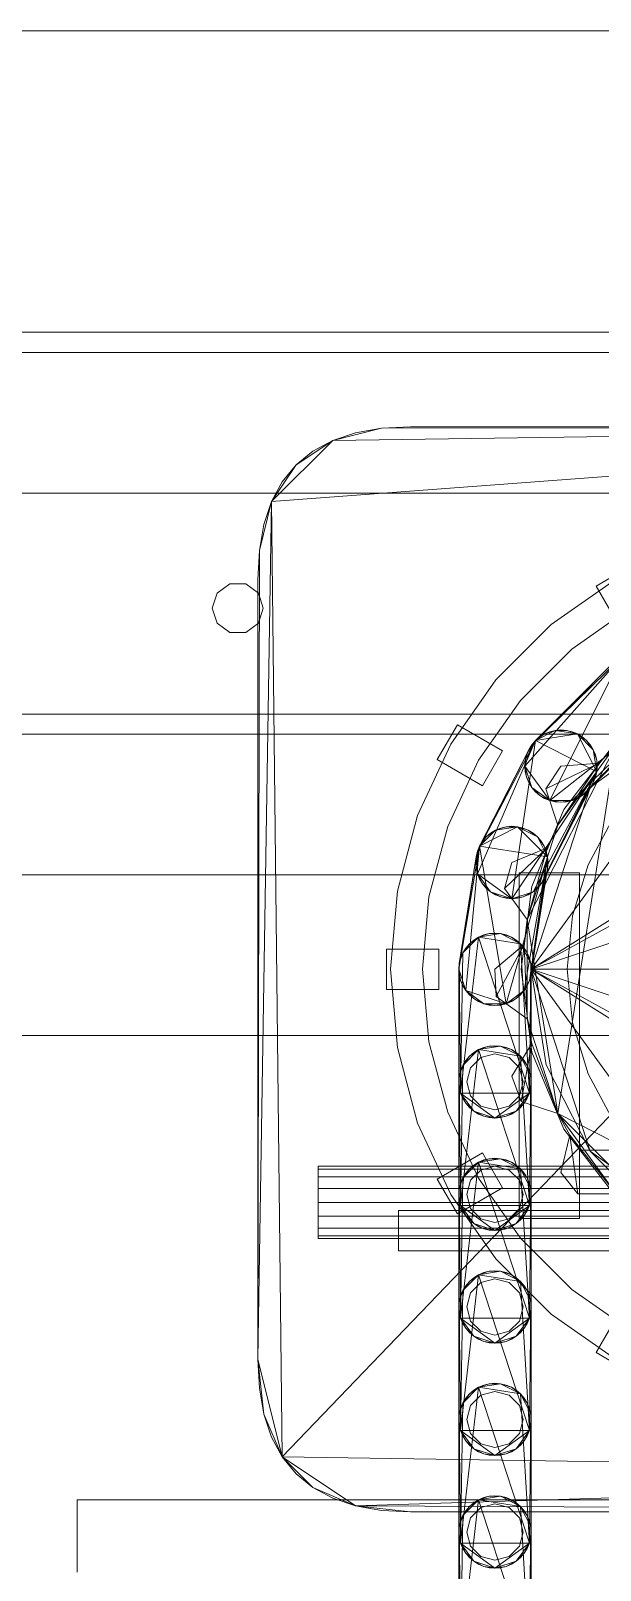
# Model space of a CAD drawing. Header units: millimetres. Extents: x -1970 to 59977, y -50268 to 6837.
# Drawn here: x 58187.7 to 58329.4, y 2617 to 3000 of the extents above; entities that cross this region are included whole.
import ezdxf

# ---------------------------------------------------------------- set-up
doc = ezdxf.new("R2010")
doc.units = ezdxf.units.MM
doc.layers.add('lateral_secador', color=7, linetype='Continuous', lineweight=0)

msp = doc.modelspace()

# ---------------------------------------------------------------- linework, layer by layer
at = {"layer": 'lateral_secador'}
for p, q in [((57589.253, 3000), (58589.253, 3000)), ((38839.253, 2925), (58839.253, 2925)), ((57589.253, 2925), (58589.253, 2925)), ((57839.253, 2925), (58839.253, 2925)), ((38839.253, 2920), (58839.253, 2920)), ((58247.673, 2882.88), (58496.253, 2901.5)), ((58250.333, 2645.18), (58496.253, 2901.5)), ((58262.872, 2898.08), (58496.253, 2901.5)), ((58262.872, 2898.08), (58275.032, 2901.12)), ((58268.573, 2899.98), (58262.872, 2898.08)), ((58275.032, 2901.12), (58268.573, 2899.98)), ((58275.032, 2901.12), (58496.253, 2901.5)), ((58282.253, 2901.5), (58275.032, 2901.12)), ((58496.253, 2901.5), (58282.253, 2901.5)), ((58247.673, 2882.88), (58262.872, 2898.08)), ((58253.753, 2892), (58262.872, 2898.08)), ((58262.872, 2898.08), (58257.933, 2895.42)), ((58247.673, 2882.88), (58253.753, 2892)), ((58253.753, 2892), (58250.333, 2887.82)), ((58257.933, 2895.42), (58253.753, 2892)), ((58250.333, 2887.82), (58247.673, 2882.88)), ((38839.253, 2885), (58839.253, 2885)), ((58244.253, 2669.5), (58247.673, 2882.88)), ((58244.634, 2870.72), (58247.673, 2882.88)), ((58247.673, 2882.88), (58245.772, 2877.18)), ((58250.333, 2645.18), (58247.673, 2882.88)), ((58245.772, 2877.18), (58244.634, 2870.72)), ((58244.253, 2669.5), (58244.634, 2870.72)), ((58244.634, 2870.72), (58244.253, 2863.5)), ((58337.083, 2866.861), (58328.423, 2861.861)), ((58237.291, 2862.389), (58234.116, 2860.082)), ((58241.215, 2862.389), (58237.291, 2862.389)), ((58244.39, 2860.082), (58241.215, 2862.389)), ((58244.253, 2863.5), (58244.253, 2669.5)), ((58333.253, 2863.495), (58317.261, 2852.297)), ((58334.923, 2850.603), (58328.423, 2861.861)), ((58234.116, 2860.082), (58232.903, 2856.35)), ((58245.603, 2856.35), (58244.39, 2860.082)), ((58232.903, 2856.35), (58234.116, 2852.618)), ((58244.39, 2852.618), (58245.603, 2856.35)), ((58337.253, 2856.567), (58322.403, 2846.169)), ((58234.116, 2852.618), (58237.291, 2850.311)), ((58237.291, 2850.311), (58241.215, 2850.311)), ((58241.215, 2850.311), (58244.39, 2852.618)), ((58317.261, 2852.297), (58303.456, 2838.492)), ((58322.403, 2846.169), (58309.584, 2833.35)), ((58310.677, 2817.05), (58334.618, 2844.094)), ((58312.396, 2822.34), (58334.618, 2844.094)), ((58312.396, 2822.34), (58332.339, 2842.439)), ((58332.339, 2842.439), (58313.314, 2823.414)), ((58316.896, 2808.49), (58334.618, 2844.094)), ((58303.456, 2838.492), (58292.258, 2822.5)), ((58312.253, 2766.5), (58365.458, 2839.731)), ((58326.958, 2811.76), (58365.458, 2839.731)), ((58309.584, 2833.35), (58299.186, 2818.5)), ((58346.722, 2831.99), (58316.896, 2808.49)), ((58346.722, 2831.99), (58322.458, 2808.49)), ((58346.722, 2831.99), (58324.968, 2809.768)), ((38839.253, 2830), (58839.253, 2830)), ((58293.892, 2827.33), (58288.892, 2818.67)), ((58305.15, 2820.83), (58293.892, 2827.33)), ((58345.067, 2829.711), (58324.968, 2809.768)), ((58326.042, 2810.686), (58345.067, 2829.711)), ((58343.993, 2828.794), (58326.958, 2811.76)), ((38839.253, 2825), (58839.253, 2825)), ((58298.903, 2795.857), (58313.314, 2823.414)), ((58298.903, 2790.294), (58313.314, 2823.414)), ((58307.462, 2784.075), (58313.314, 2823.414)), ((58311.659, 2821.135), (58313.314, 2823.414)), ((58313.314, 2823.414), (58312.396, 2822.34)), ((58313.314, 2823.414), (58318.271, 2825.939)), ((58313.314, 2823.414), (58315.591, 2825.069)), ((58313.314, 2823.414), (58323.763, 2825.069)), ((58314.388, 2824.331), (58313.314, 2823.414)), ((58313.314, 2823.414), (58328.567, 2815.642)), ((58315.591, 2825.069), (58314.388, 2824.331)), ((58315.591, 2825.069), (58318.271, 2825.939)), ((58316.896, 2825.609), (58315.591, 2825.069)), ((58318.271, 2825.939), (58316.896, 2825.609)), ((58319.677, 2826.05), (58318.271, 2825.939)), ((58318.271, 2825.939), (58321.085, 2825.939)), ((58318.271, 2825.939), (58323.763, 2825.069)), ((58321.085, 2825.939), (58319.677, 2826.05)), ((58333.038, 2822.715), (58320.404, 2806.25)), ((58321.085, 2825.939), (58323.763, 2825.069)), ((58322.458, 2825.609), (58321.085, 2825.939)), ((58323.763, 2825.069), (58322.458, 2825.609)), ((58323.763, 2825.069), (58326.042, 2823.414)), ((58324.968, 2824.331), (58323.763, 2825.069)), ((58323.763, 2825.069), (58327.696, 2821.135)), ((58323.763, 2825.069), (58328.567, 2815.642)), ((58326.042, 2823.414), (58324.968, 2824.331)), ((58326.042, 2823.414), (58327.696, 2821.135)), ((58326.958, 2822.34), (58326.042, 2823.414)), ((58292.258, 2822.5), (58284.007, 2804.806)), ((58298.903, 2795.857), (58311.659, 2821.135)), ((58311.659, 2821.135), (58299.442, 2797.161)), ((58300.15, 2812.17), (58305.15, 2820.83)), ((58310.677, 2817.05), (58312.396, 2822.34)), ((58310.677, 2817.05), (58311.118, 2819.831)), ((58311.118, 2819.831), (58310.788, 2818.458)), ((58311.118, 2819.831), (58312.396, 2822.34)), ((58311.659, 2821.135), (58311.118, 2819.831)), ((58311.226, 2778.858), (58333.392, 2822.361)), ((58312.396, 2822.34), (58311.659, 2821.135)), ((58318.864, 2802.365), (58333.392, 2822.361)), ((58318.864, 2730.635), (58333.392, 2822.361)), ((58327.696, 2821.135), (58326.958, 2822.34)), ((58327.696, 2821.135), (58328.567, 2818.458)), ((58328.237, 2819.831), (58327.696, 2821.135)), ((58327.696, 2821.135), (58328.567, 2815.642)), ((58328.567, 2818.458), (58328.237, 2819.831)), ((58333.392, 2822.361), (58329.181, 2817.806)), ((58300.15, 2812.17), (58288.892, 2818.67)), ((58299.186, 2818.5), (58291.525, 2802.07)), ((58328.567, 2815.642), (58307.462, 2784.075)), ((58310.788, 2818.458), (58310.677, 2817.05)), ((58311.118, 2814.268), (58310.677, 2817.05)), ((58310.677, 2817.05), (58310.788, 2815.642)), ((58312.396, 2811.76), (58310.677, 2817.05)), ((58316.896, 2808.49), (58310.677, 2817.05)), ((58310.788, 2815.642), (58311.118, 2814.268)), ((58328.567, 2815.642), (58312.753, 2785.794)), ((58328.567, 2815.642), (58314.743, 2787.785)), ((58315.927, 2811.435), (58329.181, 2817.806)), ((58319.677, 2817.05), (58315.927, 2811.435)), ((58318.864, 2802.365), (58329.181, 2817.806)), ((58329.181, 2817.806), (58319.677, 2817.05)), ((58328.567, 2815.642), (58327.696, 2812.964)), ((58328.237, 2814.268), (58328.567, 2815.642)), ((58328.567, 2818.458), (58328.567, 2815.642)), ((58328.677, 2817.05), (58328.567, 2818.458)), ((58328.567, 2815.642), (58328.677, 2817.05)), ((58312.396, 2811.76), (58311.118, 2814.268)), ((58311.118, 2814.268), (58311.659, 2812.964)), ((58311.659, 2812.964), (58312.396, 2811.76)), ((58312.253, 2766.5), (58326.958, 2811.76)), ((58314.388, 2809.768), (58312.396, 2811.76)), ((58312.396, 2811.76), (58313.314, 2810.686)), ((58316.896, 2808.49), (58312.396, 2811.76)), ((58327.696, 2812.964), (58314.743, 2787.785)), ((58315.481, 2788.99), (58327.696, 2812.964)), ((58315.927, 2811.435), (58318.864, 2802.365)), ((58326.958, 2811.76), (58316.022, 2790.294)), ((58327.696, 2812.964), (58328.237, 2814.268)), ((58313.314, 2810.686), (58314.388, 2809.768)), ((58316.896, 2808.49), (58314.388, 2809.768)), ((58314.388, 2809.768), (58315.591, 2809.031)), ((58315.591, 2809.031), (58316.896, 2808.49)), ((58319.677, 2808.05), (58316.896, 2808.49)), ((58316.896, 2808.49), (58318.271, 2808.16)), ((58322.458, 2808.49), (58316.896, 2808.49)), ((58318.271, 2808.16), (58319.677, 2808.05)), ((58322.458, 2808.49), (58319.677, 2808.05)), ((58319.677, 2808.05), (58321.085, 2808.16)), ((58321.085, 2808.16), (58322.458, 2808.49)), ((58324.968, 2809.768), (58322.458, 2808.49)), ((58322.458, 2808.49), (58323.763, 2809.031)), ((58323.763, 2809.031), (58324.968, 2809.768)), ((58324.968, 2809.768), (58326.042, 2810.686)), ((58284.007, 2804.806), (58278.954, 2785.949)), ((58320.404, 2806.25), (58312.462, 2787.076)), ((58332.713, 2804.279), (58326.429, 2792.522)), ((58291.525, 2802.07), (58286.833, 2784.559)), ((58299.442, 2797.161), (58308.87, 2801.965)), ((58299.442, 2797.161), (58303.376, 2801.094)), ((58301.099, 2799.439), (58303.376, 2801.094)), ((58302.173, 2800.357), (58301.099, 2799.439)), ((58303.376, 2801.094), (58302.173, 2800.357)), ((58303.376, 2801.094), (58306.054, 2801.965)), ((58303.376, 2801.094), (58308.87, 2801.965)), ((58304.681, 2801.635), (58303.376, 2801.094)), ((58306.054, 2801.965), (58304.681, 2801.635)), ((58307.462, 2802.075), (58306.054, 2801.965)), ((58306.054, 2801.965), (58308.87, 2801.965)), ((58308.87, 2801.965), (58307.462, 2802.075)), ((58308.87, 2801.965), (58311.548, 2801.094)), ((58310.243, 2801.635), (58308.87, 2801.965)), ((58308.87, 2801.965), (58313.825, 2799.439)), ((58308.87, 2801.965), (58316.351, 2794.483)), ((58311.548, 2801.094), (58310.243, 2801.635)), ((58311.226, 2778.858), (58318.864, 2802.365)), ((58311.548, 2801.094), (58313.825, 2799.439)), ((58312.753, 2800.357), (58311.548, 2801.094)), ((58313.825, 2799.439), (58312.753, 2800.357)), ((58318.864, 2802.365), (58316.267, 2796.732)), ((58294.253, 2766.5), (58299.442, 2797.161)), ((58295.972, 2761.21), (58299.442, 2797.161)), ((58298.573, 2794.483), (58299.442, 2797.161)), ((58299.442, 2797.161), (58298.903, 2795.857)), ((58299.442, 2797.161), (58301.099, 2799.439)), ((58300.181, 2798.365), (58299.442, 2797.161)), ((58299.442, 2797.161), (58316.351, 2794.483)), ((58306.034, 2757.94), (58299.442, 2797.161)), ((58301.099, 2799.439), (58300.181, 2798.365)), ((58305.63, 2786.576), (58316.267, 2796.732)), ((58316.267, 2796.732), (58307.462, 2793.075)), ((58311.226, 2778.858), (58316.267, 2796.732)), ((58365.153, 2799.67), (58312.253, 2766.5)), ((58313.825, 2799.439), (58315.481, 2797.161)), ((58314.743, 2798.365), (58313.825, 2799.439)), ((58313.825, 2799.439), (58316.351, 2794.483)), ((58315.481, 2797.161), (58314.743, 2798.365)), ((58315.481, 2797.161), (58316.351, 2794.483)), ((58316.022, 2795.857), (58315.481, 2797.161)), ((58294.253, 2766.5), (58298.573, 2794.483)), ((58298.573, 2794.483), (58294.364, 2767.908)), ((58298.462, 2793.075), (58298.903, 2795.857)), ((58298.573, 2794.483), (58298.462, 2793.075)), ((58298.903, 2790.294), (58298.462, 2793.075)), ((58298.462, 2793.075), (58298.573, 2791.667)), ((58298.903, 2795.857), (58298.573, 2794.483)), ((58298.903, 2790.294), (58298.903, 2795.857)), ((58307.462, 2793.075), (58305.63, 2786.576)), ((58316.351, 2794.483), (58306.034, 2757.94)), ((58316.351, 2794.483), (58310.534, 2761.21)), ((58316.351, 2794.483), (58311.812, 2763.719)), ((58316.351, 2794.483), (58316.022, 2795.857)), ((58316.351, 2794.483), (58316.351, 2791.667)), ((58316.462, 2793.075), (58316.351, 2794.483)), ((58316.351, 2791.667), (58316.462, 2793.075)), ((58326.429, 2792.522), (58322.56, 2779.766)), ((39189.253, 2790), (58489.253, 2790)), ((58298.573, 2791.667), (58298.903, 2790.294)), ((58300.181, 2787.785), (58298.903, 2790.294)), ((58298.903, 2790.294), (58299.442, 2788.99)), ((58302.173, 2785.794), (58298.903, 2790.294)), ((58307.462, 2784.075), (58298.903, 2790.294)), ((58299.442, 2788.99), (58300.181, 2787.785)), ((58309.253, 2790.5), (58324.253, 2790.5)), ((58309.253, 2790.5), (58309.253, 2704.5)), ((58316.351, 2791.667), (58311.812, 2763.719)), ((58312.142, 2765.092), (58316.351, 2791.667)), ((58356.083, 2790.599), (58312.253, 2766.5)), ((58316.022, 2790.294), (58312.253, 2766.5)), ((58314.743, 2787.785), (58315.481, 2788.99)), ((58324.253, 2704.5), (58324.253, 2790.5)), ((58278.954, 2785.949), (58277.253, 2766.5)), ((58286.833, 2784.559), (58285.253, 2766.5)), ((58302.173, 2785.794), (58300.181, 2787.785)), ((58300.181, 2787.785), (58301.099, 2786.711)), ((58301.099, 2786.711), (58302.173, 2785.794)), ((58304.681, 2784.516), (58302.173, 2785.794)), ((58302.173, 2785.794), (58303.376, 2785.056)), ((58307.462, 2784.075), (58302.173, 2785.794)), ((58303.376, 2785.056), (58304.681, 2784.516)), ((58307.462, 2784.075), (58304.681, 2784.516)), ((58304.681, 2784.516), (58306.054, 2784.186)), ((58305.63, 2786.576), (58311.226, 2778.858)), ((58312.753, 2785.794), (58307.462, 2784.075)), ((58310.243, 2784.516), (58307.462, 2784.075)), ((58308.87, 2784.186), (58310.243, 2784.516)), ((58312.462, 2787.076), (58309.753, 2766.5)), ((58312.753, 2785.794), (58310.243, 2784.516)), ((58310.243, 2784.516), (58311.548, 2785.056)), ((58311.548, 2785.056), (58312.753, 2785.794)), ((58314.743, 2787.785), (58312.753, 2785.794)), ((58312.753, 2785.794), (58313.825, 2786.711)), ((58313.825, 2786.711), (58314.743, 2787.785)), ((58306.054, 2784.186), (58307.462, 2784.075)), ((58307.462, 2784.075), (58308.87, 2784.186)), ((58311.226, 2778.858), (58310.497, 2772.698)), ((58311.226, 2754.142), (58311.226, 2778.858)), ((58318.864, 2730.635), (58311.226, 2778.858)), ((58350.259, 2779.17), (58312.253, 2766.5)), ((58322.56, 2779.766), (58321.253, 2766.5)), ((58294.694, 2735.719), (58299.167, 2774.519)), ((58295.233, 2770.586), (58299.167, 2774.519)), ((58296.89, 2772.864), (58299.167, 2774.519)), ((58297.962, 2773.781), (58296.89, 2772.864)), ((58299.167, 2774.519), (58297.962, 2773.781)), ((58299.167, 2774.519), (58301.845, 2775.389)), ((58299.167, 2774.519), (58304.661, 2775.389)), ((58300.472, 2775.06), (58299.167, 2774.519)), ((58299.167, 2774.519), (58309.616, 2772.864)), ((58299.167, 2774.519), (58311.812, 2735.719)), ((58301.845, 2775.389), (58300.472, 2775.06)), ((58303.253, 2775.5), (58301.845, 2775.389)), ((58301.845, 2775.389), (58304.661, 2775.389)), ((58304.661, 2775.389), (58303.253, 2775.5)), ((58304.661, 2775.389), (58307.339, 2774.519)), ((58306.034, 2775.06), (58304.661, 2775.389)), ((58304.661, 2775.389), (58309.616, 2772.864)), ((58307.339, 2774.519), (58306.034, 2775.06)), ((58307.339, 2774.519), (58309.616, 2772.864)), ((58308.544, 2773.781), (58307.339, 2774.519)), ((58309.616, 2772.864), (58308.544, 2773.781)), ((58289.253, 2771.5), (58276.253, 2771.5)), ((58276.253, 2771.5), (58276.253, 2761.5)), ((58289.253, 2761.5), (58289.253, 2771.5)), ((58294.364, 2767.908), (58295.233, 2770.586)), ((58294.694, 2769.281), (58294.364, 2767.908)), ((58295.233, 2770.586), (58294.694, 2769.281)), ((58294.694, 2735.719), (58295.233, 2770.586)), ((58295.233, 2770.586), (58296.89, 2772.864)), ((58295.972, 2771.79), (58295.233, 2770.586)), ((58296.89, 2772.864), (58295.972, 2771.79)), ((58310.497, 2772.698), (58303.253, 2766.5)), ((58303.519, 2759.752), (58310.497, 2772.698)), ((58309.616, 2772.864), (58311.272, 2770.586)), ((58310.534, 2771.79), (58309.616, 2772.864)), ((58309.616, 2772.864), (58312.142, 2767.908)), ((58309.616, 2772.864), (58311.812, 2735.719)), ((58311.226, 2754.142), (58310.497, 2772.698)), ((58311.272, 2770.586), (58310.534, 2771.79)), ((58311.272, 2770.586), (58312.142, 2767.908)), ((58311.812, 2769.281), (58311.272, 2770.586)), ((58312.142, 2767.908), (58311.812, 2769.281)), ((58277.253, 2766.5), (58278.954, 2747.051)), ((58285.253, 2766.5), (58286.833, 2748.441)), ((58294.253, 2738.5), (58294.364, 2767.908)), ((58294.364, 2767.908), (58294.253, 2766.5)), ((58294.253, 2766.5), (58294.253, 2738.5)), ((58294.694, 2763.719), (58294.253, 2766.5)), ((58294.253, 2766.5), (58294.364, 2765.092)), ((58295.972, 2761.21), (58294.253, 2766.5)), ((58294.694, 2735.719), (58294.364, 2767.908)), ((58303.253, 2766.5), (58303.519, 2759.752)), ((58309.753, 2766.5), (58312.462, 2745.924)), ((58312.142, 2767.908), (58311.812, 2735.719)), ((58312.142, 2767.908), (58312.253, 2738.5)), ((58312.253, 2766.5), (58312.142, 2767.908)), ((58312.253, 2766.5), (58348.253, 2766.5)), ((58312.253, 2766.5), (58350.259, 2753.83)), ((58326.958, 2721.24), (58312.253, 2766.5)), ((58312.253, 2766.5), (58316.022, 2742.706)), ((58312.253, 2766.5), (58356.083, 2742.401)), ((58365.458, 2693.269), (58312.253, 2766.5)), ((58312.253, 2766.5), (58365.153, 2733.33)), ((58312.253, 2738.5), (58312.253, 2766.5)), ((58321.253, 2766.5), (58322.56, 2753.234)), ((58289.253, 2761.5), (58276.253, 2761.5)), ((58294.364, 2765.092), (58294.694, 2763.719)), ((58295.972, 2761.21), (58294.694, 2763.719)), ((58294.694, 2763.719), (58295.233, 2762.414)), ((58295.233, 2762.414), (58295.972, 2761.21)), ((58311.812, 2763.719), (58310.534, 2761.21)), ((58310.534, 2761.21), (58311.272, 2762.414)), ((58311.272, 2762.414), (58311.812, 2763.719)), ((58311.812, 2763.719), (58312.142, 2765.092)), ((58297.962, 2759.219), (58295.972, 2761.21)), ((58295.972, 2761.21), (58296.89, 2760.136)), ((58300.472, 2757.94), (58295.972, 2761.21)), ((58306.034, 2757.94), (58295.972, 2761.21)), ((58296.89, 2760.136), (58297.962, 2759.219)), ((58300.472, 2757.94), (58297.962, 2759.219)), ((58297.962, 2759.219), (58299.167, 2758.481)), ((58299.167, 2758.481), (58300.472, 2757.94)), ((58303.253, 2757.5), (58300.472, 2757.94)), ((58300.472, 2757.94), (58301.845, 2757.611)), ((58306.034, 2757.94), (58300.472, 2757.94)), ((58301.845, 2757.611), (58303.253, 2757.5)), ((58306.034, 2757.94), (58303.253, 2757.5)), ((58303.253, 2757.5), (58304.661, 2757.611)), ((58303.519, 2759.752), (58311.226, 2754.142)), ((58304.661, 2757.611), (58306.034, 2757.94)), ((58310.534, 2761.21), (58306.034, 2757.94)), ((58308.544, 2759.219), (58306.034, 2757.94)), ((58306.034, 2757.94), (58307.339, 2758.481)), ((58307.339, 2758.481), (58308.544, 2759.219)), ((58310.534, 2761.21), (58308.544, 2759.219)), ((58308.544, 2759.219), (58309.616, 2760.136)), ((58309.616, 2760.136), (58310.534, 2761.21)), ((58318.864, 2730.635), (58311.226, 2754.142)), ((58311.226, 2754.142), (58312.437, 2748.058)), ((39189.253, 2750), (58489.253, 2750)), ((58322.56, 2753.234), (58326.429, 2740.478)), ((58278.954, 2747.051), (58284.007, 2728.194)), ((58286.833, 2748.441), (58291.525, 2730.93)), ((58294.694, 2707.719), (58299.167, 2746.519)), ((58295.233, 2742.586), (58299.167, 2746.519)), ((58296.89, 2744.864), (58299.167, 2746.519)), ((58299.167, 2746.519), (58297.962, 2745.781)), ((58299.167, 2746.519), (58301.845, 2747.389)), ((58299.167, 2746.519), (58304.661, 2747.389)), ((58300.472, 2747.06), (58299.167, 2746.519)), ((58299.167, 2746.519), (58309.616, 2744.864)), ((58299.167, 2746.519), (58311.812, 2707.719)), ((58301.845, 2747.389), (58300.472, 2747.06)), ((58303.253, 2747.5), (58301.845, 2747.389)), ((58301.845, 2747.389), (58304.661, 2747.389)), ((58304.661, 2747.389), (58303.253, 2747.5)), ((58304.661, 2747.389), (58307.339, 2746.519)), ((58306.034, 2747.06), (58304.661, 2747.389)), ((58304.661, 2747.389), (58309.616, 2744.864)), ((58307.339, 2746.519), (58306.034, 2747.06)), ((58307.339, 2746.519), (58309.616, 2744.864)), ((58308.544, 2745.781), (58307.339, 2746.519)), ((58312.437, 2748.058), (58307.462, 2739.925)), ((58309.8, 2733.589), (58312.437, 2748.058)), ((58318.864, 2730.635), (58312.437, 2748.058)), ((58294.364, 2739.908), (58295.233, 2742.586)), ((58295.233, 2742.586), (58294.694, 2741.281)), ((58294.694, 2707.719), (58295.233, 2742.586)), ((58295.233, 2742.586), (58296.89, 2744.864)), ((58295.972, 2743.79), (58295.233, 2742.586)), ((58296.89, 2744.864), (58295.972, 2743.79)), ((58297.962, 2745.781), (58296.89, 2744.864)), ((58299.753, 2744.562), (58297.191, 2742)), ((58303.253, 2745.5), (58299.753, 2744.562)), ((58306.753, 2744.562), (58303.253, 2745.5)), ((58309.315, 2742), (58306.753, 2744.562)), ((58309.616, 2744.864), (58308.544, 2745.781)), ((58309.616, 2744.864), (58311.272, 2742.586)), ((58310.534, 2743.79), (58309.616, 2744.864)), ((58309.616, 2744.864), (58312.142, 2739.908)), ((58309.616, 2744.864), (58311.812, 2707.719)), ((58311.272, 2742.586), (58310.534, 2743.79)), ((58311.272, 2742.586), (58312.142, 2739.908)), ((58311.812, 2741.281), (58311.272, 2742.586)), ((58312.462, 2745.924), (58320.404, 2726.75)), ((58316.022, 2742.706), (58326.958, 2721.24)), ((58294.253, 2710.5), (58294.364, 2739.908)), ((58294.364, 2739.908), (58294.253, 2738.5)), ((58294.253, 2738.5), (58294.253, 2710.5)), ((58294.694, 2735.719), (58294.253, 2738.5)), ((58294.253, 2738.5), (58294.364, 2737.092)), ((58294.694, 2741.281), (58294.364, 2739.908)), ((58294.694, 2707.719), (58294.364, 2739.908)), ((58297.191, 2742), (58296.253, 2738.5)), ((58296.253, 2738.5), (58297.191, 2735)), ((58307.462, 2739.925), (58309.8, 2733.589)), ((58310.253, 2738.5), (58309.315, 2742)), ((58309.315, 2735), (58310.253, 2738.5)), ((58312.142, 2739.908), (58311.812, 2741.281)), ((58312.142, 2739.908), (58311.812, 2707.719)), ((58312.253, 2738.5), (58311.812, 2735.719)), ((58312.142, 2739.908), (58312.253, 2710.5)), ((58312.253, 2738.5), (58312.142, 2739.908)), ((58312.142, 2737.092), (58312.253, 2738.5)), ((58312.253, 2710.5), (58312.253, 2738.5)), ((58326.429, 2740.478), (58332.713, 2728.721)), ((58294.364, 2737.092), (58294.694, 2735.719)), ((58295.972, 2733.21), (58294.694, 2735.719)), ((58294.694, 2735.719), (58295.233, 2734.414)), ((58297.962, 2731.219), (58294.694, 2735.719)), ((58303.253, 2729.5), (58294.694, 2735.719)), ((58311.812, 2735.719), (58294.694, 2735.719)), ((58297.191, 2735), (58299.753, 2732.438)), ((58311.812, 2735.719), (58303.253, 2729.5)), ((58306.753, 2732.438), (58309.315, 2735)), ((58311.812, 2735.719), (58308.544, 2731.219)), ((58311.812, 2735.719), (58310.534, 2733.21)), ((58311.272, 2734.414), (58311.812, 2735.719)), ((58311.812, 2735.719), (58312.142, 2737.092)), ((58291.525, 2730.93), (58299.186, 2714.5)), ((58295.233, 2734.414), (58295.972, 2733.21)), ((58297.962, 2731.219), (58295.972, 2733.21)), ((58295.972, 2733.21), (58296.89, 2732.136)), ((58296.89, 2732.136), (58297.962, 2731.219)), ((58300.472, 2729.94), (58297.962, 2731.219)), ((58297.962, 2731.219), (58299.167, 2730.481)), ((58303.253, 2729.5), (58297.962, 2731.219)), ((58299.753, 2732.438), (58303.253, 2731.5)), ((58303.253, 2731.5), (58306.753, 2732.438)), ((58308.544, 2731.219), (58303.253, 2729.5)), ((58308.544, 2731.219), (58306.034, 2729.94)), ((58307.339, 2730.481), (58308.544, 2731.219)), ((58310.534, 2733.21), (58308.544, 2731.219)), ((58308.544, 2731.219), (58309.616, 2732.136)), ((58309.616, 2732.136), (58310.534, 2733.21)), ((58309.8, 2733.589), (58318.864, 2730.635)), ((58310.534, 2733.21), (58311.272, 2734.414)), ((58284.007, 2728.194), (58292.258, 2710.5)), ((58299.167, 2730.481), (58300.472, 2729.94)), ((58303.253, 2729.5), (58300.472, 2729.94)), ((58300.472, 2729.94), (58301.845, 2729.611)), ((58301.845, 2729.611), (58303.253, 2729.5)), ((58306.034, 2729.94), (58303.253, 2729.5)), ((58303.253, 2729.5), (58304.661, 2729.611)), ((58304.661, 2729.611), (58306.034, 2729.94)), ((58306.034, 2729.94), (58307.339, 2730.481)), ((58333.392, 2710.639), (58318.864, 2730.635)), ((58318.864, 2730.635), (58321.894, 2725.223)), ((58353.388, 2696.111), (58318.864, 2730.635)), ((58401.61, 2688.473), (58318.864, 2730.635)), ((58321.894, 2725.223), (58319.677, 2715.95)), ((58320.404, 2726.75), (58333.038, 2710.285)), ((58323.858, 2710.647), (58321.894, 2725.223)), ((58333.392, 2710.639), (58321.894, 2725.223)), ((58300.15, 2720.83), (58288.892, 2714.33)), ((58299.167, 2718.519), (58301.845, 2719.389)), ((58299.167, 2718.519), (58304.661, 2719.389)), ((58305.15, 2712.17), (58300.15, 2720.83)), ((58301.845, 2719.389), (58300.472, 2719.06)), ((58303.253, 2719.5), (58301.845, 2719.389)), ((58301.845, 2719.389), (58304.661, 2719.389)), ((58304.661, 2719.389), (58303.253, 2719.5)), ((58304.661, 2719.389), (58307.339, 2718.519)), ((58306.034, 2719.06), (58304.661, 2719.389)), ((58304.661, 2719.389), (58309.616, 2716.864)), ((58324.253, 2721.5), (58454.253, 2721.5)), ((58324.253, 2721.5), (58324.253, 2706.5)), ((58365.458, 2693.269), (58326.958, 2721.24)), ((58326.958, 2721.24), (58343.993, 2704.206)), ((58259.253, 2716.815), (58259.253, 2717.5)), ((58259.253, 2717.5), (58509.253, 2717.5)), ((58259.253, 2714.864), (58259.253, 2716.815)), ((58259.253, 2716.815), (58509.253, 2716.815)), ((58294.694, 2679.719), (58299.167, 2718.519)), ((58295.233, 2714.586), (58299.167, 2718.519)), ((58295.233, 2714.586), (58296.89, 2716.864)), ((58295.972, 2715.79), (58295.233, 2714.586)), ((58296.89, 2716.864), (58295.972, 2715.79)), ((58296.89, 2716.864), (58299.167, 2718.519)), ((58297.962, 2717.781), (58296.89, 2716.864)), ((58299.753, 2716.562), (58297.191, 2714)), ((58299.167, 2718.519), (58297.962, 2717.781)), ((58300.472, 2719.06), (58299.167, 2718.519)), ((58299.167, 2718.519), (58309.616, 2716.864)), ((58299.167, 2718.519), (58311.812, 2679.719)), ((58303.253, 2717.5), (58299.753, 2716.562)), ((58306.753, 2716.562), (58303.253, 2717.5)), ((58307.339, 2718.519), (58306.034, 2719.06)), ((58309.315, 2714), (58306.753, 2716.562)), ((58307.339, 2718.519), (58309.616, 2716.864)), ((58308.544, 2717.781), (58307.339, 2718.519)), ((58309.616, 2716.864), (58308.544, 2717.781)), ((58309.616, 2716.864), (58311.272, 2714.586)), ((58310.534, 2715.79), (58309.616, 2716.864)), ((58309.616, 2716.864), (58312.142, 2711.908)), ((58309.616, 2716.864), (58311.812, 2679.719)), ((58311.272, 2714.586), (58310.534, 2715.79)), ((58319.677, 2715.95), (58323.858, 2710.647)), ((58259.253, 2711.944), (58259.253, 2714.864)), ((58259.253, 2714.864), (58509.253, 2714.864)), ((58259.253, 2708.5), (58259.253, 2711.944)), ((58259.253, 2711.944), (58509.253, 2711.944)), ((58288.892, 2714.33), (58293.892, 2705.67)), ((58305.15, 2712.17), (58293.892, 2705.67)), ((58294.253, 2682.5), (58294.364, 2711.908)), ((58294.364, 2711.908), (58294.253, 2710.5)), ((58294.364, 2711.908), (58295.233, 2714.586)), ((58294.694, 2713.281), (58294.364, 2711.908)), ((58294.694, 2679.719), (58294.364, 2711.908)), ((58295.233, 2714.586), (58294.694, 2713.281)), ((58294.694, 2679.719), (58295.233, 2714.586)), ((58297.191, 2714), (58296.253, 2710.5)), ((58299.186, 2714.5), (58309.584, 2699.65)), ((58310.253, 2710.5), (58309.315, 2714)), ((58311.272, 2714.586), (58312.142, 2711.908)), ((58311.812, 2713.281), (58311.272, 2714.586)), ((58312.142, 2711.908), (58311.812, 2713.281)), ((58312.142, 2711.908), (58311.812, 2679.719)), ((58312.142, 2711.908), (58312.253, 2682.5)), ((58312.253, 2710.5), (58312.142, 2711.908)), ((58259.253, 2705.056), (58259.253, 2708.5)), ((58509.253, 2708.5), (58259.253, 2708.5)), ((58292.258, 2710.5), (58303.456, 2694.508)), ((58294.253, 2710.5), (58294.253, 2682.5)), ((58294.694, 2707.719), (58294.253, 2710.5)), ((58294.253, 2710.5), (58294.364, 2709.092)), ((58294.364, 2709.092), (58294.694, 2707.719)), ((58296.253, 2710.5), (58297.191, 2707)), ((58309.315, 2707), (58310.253, 2710.5)), ((58312.253, 2710.5), (58311.812, 2707.719)), ((58311.812, 2707.719), (58312.142, 2709.092)), ((58312.142, 2709.092), (58312.253, 2710.5)), ((58312.253, 2682.5), (58312.253, 2710.5)), ((58323.858, 2710.647), (58333.392, 2710.639)), ((58259.253, 2705.056), (58259.253, 2702.136)), ((58259.253, 2705.056), (58509.253, 2705.056)), ((58279.253, 2706.5), (58509.253, 2706.5)), ((58279.253, 2706.5), (58279.253, 2696.5)), ((58295.972, 2705.21), (58294.694, 2707.719)), ((58294.694, 2707.719), (58295.233, 2706.414)), ((58297.962, 2703.219), (58294.694, 2707.719)), ((58303.253, 2701.5), (58294.694, 2707.719)), ((58311.812, 2707.719), (58294.694, 2707.719)), ((58295.233, 2706.414), (58295.972, 2705.21)), ((58297.962, 2703.219), (58295.972, 2705.21)), ((58295.972, 2705.21), (58296.89, 2704.136)), ((58296.89, 2704.136), (58297.962, 2703.219)), ((58297.191, 2707), (58299.753, 2704.438)), ((58299.753, 2704.438), (58303.253, 2703.5)), ((58311.812, 2707.719), (58303.253, 2701.5)), ((58303.253, 2703.5), (58306.753, 2704.438)), ((58306.753, 2704.438), (58309.315, 2707)), ((58311.812, 2707.719), (58308.544, 2703.219)), ((58310.534, 2705.21), (58308.544, 2703.219)), ((58308.544, 2703.219), (58309.616, 2704.136)), ((58309.253, 2704.5), (58324.253, 2704.5)), ((58309.616, 2704.136), (58310.534, 2705.21)), ((58311.812, 2707.719), (58310.534, 2705.21)), ((58310.534, 2705.21), (58311.272, 2706.414)), ((58311.272, 2706.414), (58311.812, 2707.719)), ((58324.253, 2706.5), (58454.253, 2706.5)), ((58259.253, 2702.136), (58259.253, 2700.185)), ((58259.253, 2702.136), (58509.253, 2702.136)), ((58259.253, 2700.185), (58259.253, 2699.5)), ((58259.253, 2700.185), (58509.253, 2700.185)), ((58300.472, 2701.94), (58297.962, 2703.219)), ((58297.962, 2703.219), (58299.167, 2702.481)), ((58303.253, 2701.5), (58297.962, 2703.219)), ((58299.167, 2702.481), (58300.472, 2701.94)), ((58303.253, 2701.5), (58300.472, 2701.94)), ((58300.472, 2701.94), (58301.845, 2701.611)), ((58301.845, 2701.611), (58303.253, 2701.5)), ((58308.544, 2703.219), (58303.253, 2701.5)), ((58306.034, 2701.94), (58303.253, 2701.5)), ((58303.253, 2701.5), (58304.661, 2701.611)), ((58304.661, 2701.611), (58306.034, 2701.94)), ((58308.544, 2703.219), (58306.034, 2701.94)), ((58306.034, 2701.94), (58307.339, 2702.481)), ((58307.339, 2702.481), (58308.544, 2703.219)), ((58259.253, 2699.5), (58509.253, 2699.5)), ((58279.253, 2696.5), (58509.253, 2696.5)), ((58309.584, 2699.65), (58322.403, 2686.831)), ((58303.456, 2694.508), (58317.261, 2680.703)), ((58294.694, 2651.719), (58299.167, 2690.519)), ((58295.233, 2686.586), (58299.167, 2690.519)), ((58295.233, 2686.586), (58296.89, 2688.864)), ((58296.89, 2688.864), (58295.972, 2687.79)), ((58296.89, 2688.864), (58299.167, 2690.519)), ((58297.962, 2689.781), (58296.89, 2688.864)), ((58299.167, 2690.519), (58297.962, 2689.781)), ((58299.167, 2690.519), (58301.845, 2691.389)), ((58299.167, 2690.519), (58304.661, 2691.389)), ((58300.472, 2691.06), (58299.167, 2690.519)), ((58299.167, 2690.519), (58309.616, 2688.864)), ((58299.167, 2690.519), (58311.812, 2651.719)), ((58303.253, 2689.5), (58299.753, 2688.562)), ((58301.845, 2691.389), (58300.472, 2691.06)), ((58303.253, 2691.5), (58301.845, 2691.389)), ((58301.845, 2691.389), (58304.661, 2691.389)), ((58304.661, 2691.389), (58303.253, 2691.5)), ((58306.753, 2688.562), (58303.253, 2689.5)), ((58304.661, 2691.389), (58307.339, 2690.519)), ((58306.034, 2691.06), (58304.661, 2691.389)), ((58304.661, 2691.389), (58309.616, 2688.864)), ((58307.339, 2690.519), (58306.034, 2691.06)), ((58307.339, 2690.519), (58309.616, 2688.864)), ((58308.544, 2689.781), (58307.339, 2690.519)), ((58309.616, 2688.864), (58308.544, 2689.781)), ((58309.616, 2688.864), (58311.272, 2686.586)), ((58310.534, 2687.79), (58309.616, 2688.864)), ((58309.616, 2688.864), (58312.142, 2683.908)), ((58309.616, 2688.864), (58311.812, 2651.719)), ((58294.364, 2683.908), (58295.233, 2686.586)), ((58294.694, 2685.281), (58294.364, 2683.908)), ((58295.233, 2686.586), (58294.694, 2685.281)), ((58294.694, 2651.719), (58295.233, 2686.586)), ((58295.972, 2687.79), (58295.233, 2686.586)), ((58297.191, 2686), (58296.253, 2682.5)), ((58299.753, 2688.562), (58297.191, 2686)), ((58309.315, 2686), (58306.753, 2688.562)), ((58310.253, 2682.5), (58309.315, 2686)), ((58311.272, 2686.586), (58310.534, 2687.79)), ((58311.272, 2686.586), (58312.142, 2683.908)), ((58311.812, 2685.281), (58311.272, 2686.586)), ((58312.142, 2683.908), (58311.812, 2685.281)), ((58322.403, 2686.831), (58337.253, 2676.433)), ((58294.253, 2654.5), (58294.364, 2683.908)), ((58294.364, 2683.908), (58294.253, 2682.5)), ((58294.253, 2682.5), (58294.253, 2654.5)), ((58294.694, 2679.719), (58294.253, 2682.5)), ((58294.253, 2682.5), (58294.364, 2681.092)), ((58294.694, 2651.719), (58294.364, 2683.908)), ((58294.364, 2681.092), (58294.694, 2679.719)), ((58296.253, 2682.5), (58297.191, 2679)), ((58309.315, 2679), (58310.253, 2682.5)), ((58312.142, 2683.908), (58311.812, 2651.719)), ((58312.253, 2682.5), (58311.812, 2679.719)), ((58311.812, 2679.719), (58312.142, 2681.092)), ((58312.142, 2683.908), (58312.253, 2654.5)), ((58312.253, 2682.5), (58312.142, 2683.908)), ((58312.142, 2681.092), (58312.253, 2682.5)), ((58312.253, 2654.5), (58312.253, 2682.5)), ((58334.923, 2682.397), (58328.423, 2671.139)), ((58295.972, 2677.21), (58294.694, 2679.719)), ((58294.694, 2679.719), (58295.233, 2678.414)), ((58297.962, 2675.219), (58294.694, 2679.719)), ((58303.253, 2673.5), (58294.694, 2679.719)), ((58311.812, 2679.719), (58294.694, 2679.719)), ((58295.233, 2678.414), (58295.972, 2677.21)), ((58297.962, 2675.219), (58295.972, 2677.21)), ((58295.972, 2677.21), (58296.89, 2676.136)), ((58297.191, 2679), (58299.753, 2676.438)), ((58311.812, 2679.719), (58303.253, 2673.5)), ((58306.753, 2676.438), (58309.315, 2679)), ((58311.812, 2679.719), (58308.544, 2675.219)), ((58310.534, 2677.21), (58308.544, 2675.219)), ((58309.616, 2676.136), (58310.534, 2677.21)), ((58311.812, 2679.719), (58310.534, 2677.21)), ((58310.534, 2677.21), (58311.272, 2678.414)), ((58311.272, 2678.414), (58311.812, 2679.719)), ((58317.261, 2680.703), (58333.253, 2669.505)), ((58296.89, 2676.136), (58297.962, 2675.219)), ((58300.472, 2673.94), (58297.962, 2675.219)), ((58297.962, 2675.219), (58299.167, 2674.481)), ((58303.253, 2673.5), (58297.962, 2675.219)), ((58299.167, 2674.481), (58300.472, 2673.94)), ((58299.753, 2676.438), (58303.253, 2675.5)), ((58303.253, 2673.5), (58300.472, 2673.94)), ((58300.472, 2673.94), (58301.845, 2673.611)), ((58301.845, 2673.611), (58303.253, 2673.5)), ((58303.253, 2675.5), (58306.753, 2676.438)), ((58308.544, 2675.219), (58303.253, 2673.5)), ((58306.034, 2673.94), (58303.253, 2673.5)), ((58303.253, 2673.5), (58304.661, 2673.611)), ((58304.661, 2673.611), (58306.034, 2673.94)), ((58308.544, 2675.219), (58306.034, 2673.94)), ((58306.034, 2673.94), (58307.339, 2674.481)), ((58307.339, 2674.481), (58308.544, 2675.219)), ((58308.544, 2675.219), (58309.616, 2676.136)), ((58328.423, 2671.139), (58337.083, 2666.139)), ((58245.772, 2655.82), (58244.253, 2669.5)), ((58244.253, 2669.5), (58244.634, 2662.28)), ((58250.333, 2645.18), (58244.253, 2669.5)), ((58244.634, 2662.28), (58245.772, 2655.82)), ((58294.694, 2623.719), (58299.167, 2662.519)), ((58295.233, 2658.586), (58299.167, 2662.519)), ((58296.89, 2660.864), (58299.167, 2662.519)), ((58299.167, 2662.519), (58297.962, 2661.781)), ((58299.167, 2662.519), (58301.845, 2663.389)), ((58299.167, 2662.519), (58304.661, 2663.389)), ((58300.472, 2663.06), (58299.167, 2662.519)), ((58299.167, 2662.519), (58309.616, 2660.864)), ((58299.167, 2662.519), (58311.812, 2623.719)), ((58301.845, 2663.389), (58300.472, 2663.06)), ((58303.253, 2663.5), (58301.845, 2663.389)), ((58301.845, 2663.389), (58304.661, 2663.389)), ((58304.661, 2663.389), (58303.253, 2663.5)), ((58304.661, 2663.389), (58307.339, 2662.519)), ((58306.034, 2663.06), (58304.661, 2663.389)), ((58304.661, 2663.389), (58309.616, 2660.864)), ((58307.339, 2662.519), (58306.034, 2663.06)), ((58307.339, 2662.519), (58309.616, 2660.864)), ((58308.544, 2661.781), (58307.339, 2662.519)), ((58294.364, 2655.908), (58295.233, 2658.586)), ((58295.233, 2658.586), (58294.694, 2657.281)), ((58294.694, 2623.719), (58295.233, 2658.586)), ((58295.233, 2658.586), (58296.89, 2660.864)), ((58295.972, 2659.79), (58295.233, 2658.586)), ((58296.89, 2660.864), (58295.972, 2659.79)), ((58297.962, 2661.781), (58296.89, 2660.864)), ((58299.753, 2660.562), (58297.191, 2658)), ((58303.253, 2661.5), (58299.753, 2660.562)), ((58306.753, 2660.562), (58303.253, 2661.5)), ((58309.315, 2658), (58306.753, 2660.562)), ((58309.616, 2660.864), (58308.544, 2661.781)), ((58309.616, 2660.864), (58311.272, 2658.586)), ((58310.534, 2659.79), (58309.616, 2660.864)), ((58309.616, 2660.864), (58312.142, 2655.908)), ((58309.616, 2660.864), (58311.812, 2623.719)), ((58311.272, 2658.586), (58310.534, 2659.79)), ((58311.272, 2658.586), (58312.142, 2655.908)), ((58311.812, 2657.281), (58311.272, 2658.586)), ((58250.333, 2645.18), (58245.772, 2655.82)), ((58245.772, 2655.82), (58247.673, 2650.12)), ((58294.253, 2626.5), (58294.364, 2655.908)), ((58294.364, 2655.908), (58294.253, 2654.5)), ((58294.253, 2654.5), (58294.253, 2626.5)), ((58294.694, 2651.719), (58294.253, 2654.5)), ((58294.253, 2654.5), (58294.364, 2653.092)), ((58294.694, 2657.281), (58294.364, 2655.908)), ((58294.694, 2623.719), (58294.364, 2655.908)), ((58297.191, 2658), (58296.253, 2654.5)), ((58296.253, 2654.5), (58297.191, 2651)), ((58310.253, 2654.5), (58309.315, 2658)), ((58309.315, 2651), (58310.253, 2654.5)), ((58312.142, 2655.908), (58311.812, 2657.281)), ((58312.142, 2655.908), (58311.812, 2623.719)), ((58312.253, 2654.5), (58311.812, 2651.719)), ((58312.142, 2655.908), (58312.253, 2626.5)), ((58312.253, 2654.5), (58312.142, 2655.908)), ((58312.142, 2653.092), (58312.253, 2654.5)), ((58312.253, 2626.5), (58312.253, 2654.5)), ((58294.364, 2653.092), (58294.694, 2651.719)), ((58295.972, 2649.21), (58294.694, 2651.719)), ((58294.694, 2651.719), (58295.233, 2650.414)), ((58297.962, 2647.219), (58294.694, 2651.719)), ((58303.253, 2645.5), (58294.694, 2651.719)), ((58311.812, 2651.719), (58294.694, 2651.719)), ((58295.233, 2650.414), (58295.972, 2649.21)), ((58297.191, 2651), (58299.753, 2648.438)), ((58311.812, 2651.719), (58303.253, 2645.5)), ((58306.753, 2648.438), (58309.315, 2651)), ((58311.812, 2651.719), (58308.544, 2647.219)), ((58311.812, 2651.719), (58310.534, 2649.21)), ((58310.534, 2649.21), (58311.272, 2650.414)), ((58311.272, 2650.414), (58311.812, 2651.719)), ((58311.812, 2651.719), (58312.142, 2653.092)), ((58247.673, 2650.12), (58250.333, 2645.18)), ((58297.962, 2647.219), (58295.972, 2649.21)), ((58295.972, 2649.21), (58296.89, 2648.136)), ((58296.89, 2648.136), (58297.962, 2647.219)), ((58300.472, 2645.94), (58297.962, 2647.219)), ((58297.962, 2647.219), (58299.167, 2646.481)), ((58303.253, 2645.5), (58297.962, 2647.219)), ((58299.753, 2648.438), (58303.253, 2647.5)), ((58303.253, 2647.5), (58306.753, 2648.438)), ((58308.544, 2647.219), (58303.253, 2645.5)), ((58308.544, 2647.219), (58306.034, 2645.94)), ((58307.339, 2646.481), (58308.544, 2647.219)), ((58310.534, 2649.21), (58308.544, 2647.219)), ((58308.544, 2647.219), (58309.616, 2648.136)), ((58309.616, 2648.136), (58310.534, 2649.21)), ((58257.933, 2637.58), (58250.333, 2645.18)), ((58250.333, 2645.18), (58253.753, 2641)), ((58268.573, 2633.02), (58250.333, 2645.18)), ((58524.753, 2641), (58250.333, 2645.18)), ((58299.167, 2646.481), (58300.472, 2645.94)), ((58303.253, 2645.5), (58300.472, 2645.94)), ((58300.472, 2645.94), (58301.845, 2645.611)), ((58301.845, 2645.611), (58303.253, 2645.5)), ((58306.034, 2645.94), (58303.253, 2645.5)), ((58303.253, 2645.5), (58304.661, 2645.611)), ((58304.661, 2645.611), (58306.034, 2645.94)), ((58306.034, 2645.94), (58307.339, 2646.481)), ((58253.753, 2641), (58257.933, 2637.58)), ((58524.753, 2641), (58268.573, 2633.02)), ((58268.573, 2633.02), (58257.933, 2637.58)), ((58257.933, 2637.58), (58262.872, 2634.92)), ((58299.167, 2634.519), (58301.845, 2635.389)), ((58299.167, 2634.519), (58304.661, 2635.389)), ((58300.472, 2635.06), (58299.167, 2634.519)), ((58301.845, 2635.389), (58300.472, 2635.06)), ((58303.253, 2635.5), (58301.845, 2635.389)), ((58301.845, 2635.389), (58304.661, 2635.389)), ((58304.661, 2635.389), (58303.253, 2635.5)), ((58304.661, 2635.389), (58307.339, 2634.519)), ((58306.034, 2635.06), (58304.661, 2635.389)), ((58304.661, 2635.389), (58309.616, 2632.864)), ((58307.339, 2634.519), (58306.034, 2635.06)), ((58199.253, 2634.5), (58579.253, 2634.5)), ((58199.253, 2634.5), (58199.253, 2616.5)), ((58262.872, 2634.92), (58268.573, 2633.02)), ((58282.253, 2631.5), (58268.573, 2633.02)), ((58268.573, 2633.02), (58275.032, 2631.88)), ((58503.474, 2631.88), (58268.573, 2633.02)), ((58275.032, 2631.88), (58282.253, 2631.5)), ((58503.474, 2631.88), (58282.253, 2631.5)), ((58282.253, 2631.5), (58496.253, 2631.5)), ((58294.694, 2595.719), (58299.167, 2634.519)), ((58295.233, 2630.586), (58299.167, 2634.519)), ((58295.233, 2630.586), (58296.89, 2632.864)), ((58295.972, 2631.79), (58295.233, 2630.586)), ((58296.89, 2632.864), (58295.972, 2631.79)), ((58296.89, 2632.864), (58299.167, 2634.519)), ((58297.962, 2633.781), (58296.89, 2632.864)), ((58299.753, 2632.562), (58297.191, 2630)), ((58299.167, 2634.519), (58297.962, 2633.781)), ((58299.167, 2634.519), (58309.616, 2632.864)), ((58299.167, 2634.519), (58311.812, 2595.719)), ((58303.253, 2633.5), (58299.753, 2632.562)), ((58306.753, 2632.562), (58303.253, 2633.5)), ((58309.315, 2630), (58306.753, 2632.562)), ((58307.339, 2634.519), (58309.616, 2632.864)), ((58308.544, 2633.781), (58307.339, 2634.519)), ((58309.616, 2632.864), (58308.544, 2633.781)), ((58309.616, 2632.864), (58311.272, 2630.586)), ((58310.534, 2631.79), (58309.616, 2632.864)), ((58309.616, 2632.864), (58312.142, 2627.908)), ((58309.616, 2632.864), (58311.812, 2595.719)), ((58311.272, 2630.586), (58310.534, 2631.79)), ((58294.253, 2598.5), (58294.364, 2627.908)), ((58294.364, 2627.908), (58294.253, 2626.5)), ((58294.364, 2627.908), (58295.233, 2630.586)), ((58294.694, 2629.281), (58294.364, 2627.908)), ((58294.694, 2595.719), (58294.364, 2627.908)), ((58295.233, 2630.586), (58294.694, 2629.281)), ((58294.694, 2595.719), (58295.233, 2630.586)), ((58297.191, 2630), (58296.253, 2626.5)), ((58310.253, 2626.5), (58309.315, 2630)), ((58311.272, 2630.586), (58312.142, 2627.908)), ((58311.812, 2629.281), (58311.272, 2630.586)), ((58312.142, 2627.908), (58311.812, 2629.281)), ((58312.142, 2627.908), (58311.812, 2595.719)), ((58312.142, 2627.908), (58312.253, 2598.5)), ((58312.253, 2626.5), (58312.142, 2627.908)), ((58294.253, 2626.5), (58294.253, 2598.5)), ((58294.694, 2623.719), (58294.253, 2626.5)), ((58294.253, 2626.5), (58294.364, 2625.092)), ((58294.364, 2625.092), (58294.694, 2623.719)), ((58295.972, 2621.21), (58294.694, 2623.719)), ((58294.694, 2623.719), (58295.233, 2622.414)), ((58297.962, 2619.219), (58294.694, 2623.719)), ((58303.253, 2617.5), (58294.694, 2623.719)), ((58311.812, 2623.719), (58294.694, 2623.719)), ((58296.253, 2626.5), (58297.191, 2623)), ((58311.812, 2623.719), (58303.253, 2617.5)), ((58311.812, 2623.719), (58308.544, 2619.219)), ((58309.315, 2623), (58310.253, 2626.5)), ((58311.812, 2623.719), (58310.534, 2621.21)), ((58311.272, 2622.414), (58311.812, 2623.719)), ((58312.253, 2626.5), (58311.812, 2623.719)), ((58311.812, 2623.719), (58312.142, 2625.092)), ((58312.142, 2625.092), (58312.253, 2626.5)), ((58312.253, 2598.5), (58312.253, 2626.5)), ((58295.233, 2622.414), (58295.972, 2621.21)), ((58297.962, 2619.219), (58295.972, 2621.21)), ((58295.972, 2621.21), (58296.89, 2620.136)), ((58296.89, 2620.136), (58297.962, 2619.219)), ((58297.191, 2623), (58299.753, 2620.438)), ((58299.753, 2620.438), (58303.253, 2619.5)), ((58303.253, 2619.5), (58306.753, 2620.438)), ((58306.753, 2620.438), (58309.315, 2623)), ((58310.534, 2621.21), (58308.544, 2619.219)), ((58308.544, 2619.219), (58309.616, 2620.136)), ((58309.616, 2620.136), (58310.534, 2621.21)), ((58310.534, 2621.21), (58311.272, 2622.414)), ((58300.472, 2617.94), (58297.962, 2619.219)), ((58297.962, 2619.219), (58299.167, 2618.481)), ((58303.253, 2617.5), (58297.962, 2619.219)), ((58299.167, 2618.481), (58300.472, 2617.94)), ((58303.253, 2617.5), (58300.472, 2617.94)), ((58300.472, 2617.94), (58301.845, 2617.611)), ((58301.845, 2617.611), (58303.253, 2617.5)), ((58308.544, 2619.219), (58303.253, 2617.5)), ((58306.034, 2617.94), (58303.253, 2617.5)), ((58303.253, 2617.5), (58304.661, 2617.611)), ((58304.661, 2617.611), (58306.034, 2617.94)), ((58308.544, 2619.219), (58306.034, 2617.94)), ((58306.034, 2617.94), (58307.339, 2618.481)), ((58307.339, 2618.481), (58308.544, 2619.219))]:
    msp.add_line(p, q, dxfattribs=at)

doc.saveas('drawing.dxf')
